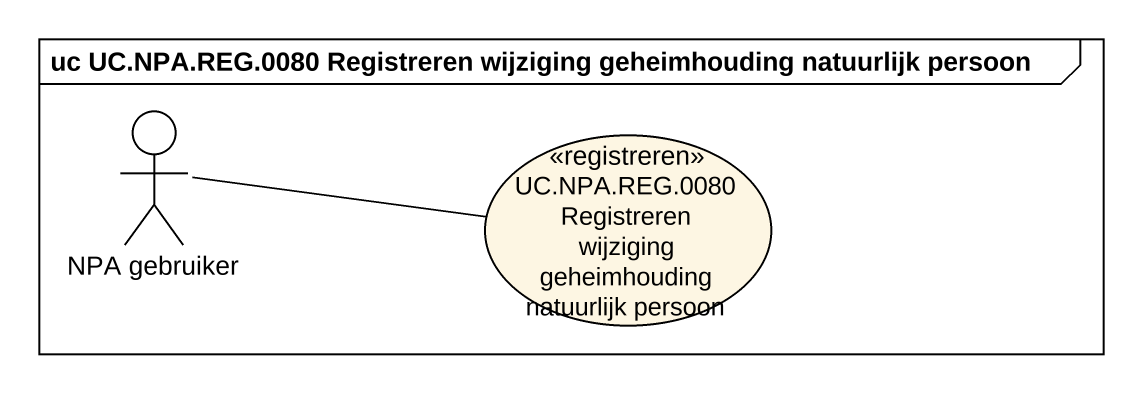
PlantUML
@startuml
mainframe uc UC.NPA.REG.0080 Registreren wijziging geheimhouding natuurlijk persoon
actor "NPA gebruiker" as NPA_gebruiker
usecase "UC.NPA.REG.0080 Registreren wijziging geheimhouding natuurlijk persoon" as UC_NPA_REG_0080_Registreren <<registreren>>
NPA_gebruiker -right- UC_NPA_REG_0080_Registreren
@enduml
